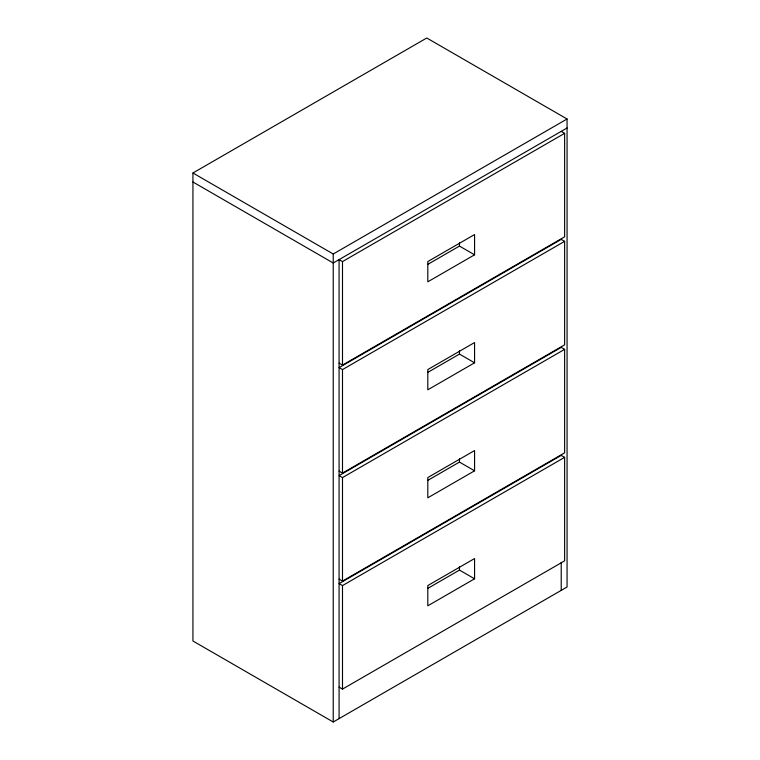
<?xml version="1.0" encoding="UTF-8"?>
<svg xmlns="http://www.w3.org/2000/svg" width="760" height="760" viewBox="0 0 760 760"><rect width="100%" height="100%" fill="white"/><g stroke="black" fill="none" stroke-linecap="round" stroke-linejoin="round"><path stroke-width="1.14" d="M192.935 172.995L426.769 38L567.064 118.997L567.064 587.005L333.231 722L192.935 641.003L192.935 172.995L333.231 254.001L567.064 118.997M567.064 128.003L333.231 262.998L192.935 182.001M339.084 718.628L339.084 259.625L342.494 261.592L564.623 133.342L564.623 236.844L342.494 365.094L339.084 363.128M427.956 264.28L459.467 246.088L474.572 254.809L474.572 234.555L427.804 261.554L427.804 281.808L474.572 254.809M564.623 241.347L561.212 239.371L339.084 367.622L342.494 369.588L564.623 241.347L564.623 344.841L342.494 473.09L339.084 471.124M427.956 372.286L459.467 354.084L474.572 362.805L474.572 342.56L427.804 369.559L427.804 389.804L474.572 362.805M564.623 349.344L561.212 347.377L339.084 475.627L342.494 477.594L564.623 349.344L564.623 452.846L342.494 581.096L339.084 579.12M427.956 480.282L459.467 462.089L474.572 470.81L474.572 450.556L427.804 477.555L427.804 497.809L474.572 470.81M564.623 457.349L561.212 455.373L339.084 583.623L342.494 585.589L564.623 457.349L564.623 560.842L342.494 689.092L339.084 687.125M427.956 588.288L459.467 570.086L474.572 578.806L474.572 558.553L427.804 585.561L427.804 605.806L474.572 578.806M561.212 131.375L564.623 133.342M561.212 562.371L561.212 590.378M459.467 242.715L459.467 246.088M459.467 350.712L459.467 354.084M459.467 458.717L459.467 462.089M459.467 566.713L459.467 570.086M342.494 261.592L342.494 365.094M342.494 369.588L342.494 473.09M342.494 477.594L342.494 581.096M342.494 585.589L342.494 689.092M333.231 254.001L333.231 722"/></g></svg>
